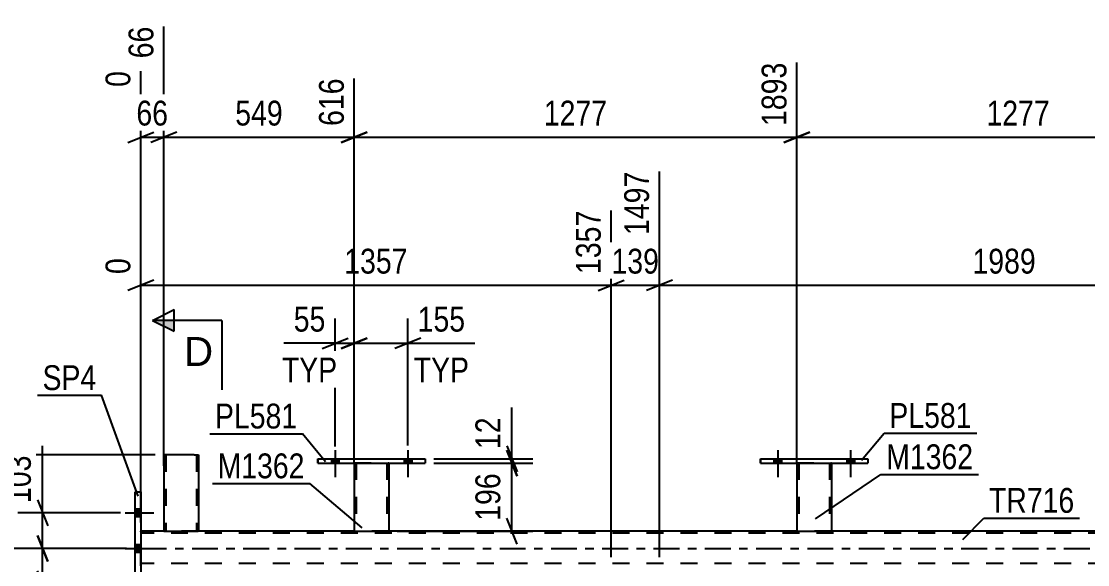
# Model space of a CAD drawing. Header units: millimetres. Extents: x 0 to 841, y 0 to 594.
# Drawn here: x 64.3 to 187.4, y 450.8 to 513.4 of the extents above; entities that cross this region are included whole.
import ezdxf

# ---------------------------------------------------------------- set-up
doc = ezdxf.new("R2010")
doc.units = ezdxf.units.MM
doc.linetypes.add('DXK_LINE_DOT2', pattern=[3.9198, 1.9599, -1.9599])
doc.linetypes.add('DXK_LINE_DOT3', pattern=[5.9187, 2.979, -0.9799, 0.9799, -0.9799])
doc.styles.add('Arial', font='arial.ttf', dxfattribs={"height": 0.2})
doc.styles.add('Arial Narrow', font='ARIALN.TTF', dxfattribs={"height": 0.2})

# ---------------------------------------------------------------- blocks, each defined once
blk = doc.blocks.new('Bolt-247646094-2842 - 2836')
at = {"linetype": 'Continuous'}
for points in [[(78.09, 456.3), (78.09, 457.18), (77.45, 457.18), (77.45, 456.3)], [(78.09, 456.3), (78.09, 457.18), (77.45, 457.18), (77.45, 456.3)], [(78.09, 456.3), (78.09, 457.18), (77.45, 457.18), (77.45, 456.3)], [(78.09, 452.2), (78.09, 453.08), (77.45, 453.08), (77.45, 452.2)], [(78.09, 452.2), (78.09, 453.08), (77.45, 453.08), (77.45, 452.2)], [(78.09, 448.1), (78.09, 448.98), (77.45, 448.98), (77.45, 448.1)], [(78.09, 448.1), (78.09, 448.98), (77.45, 448.98), (77.45, 448.1)], [(78.09, 448.1), (78.09, 448.98), (77.45, 448.98), (77.45, 448.1)]]:
    blk.add_hatch(color=1, dxfattribs=at).paths.add_polyline_path(points)
at = {"color": 1, "linetype": 'Continuous'}
for p, q in [((76.29, 456.74), (79.61, 456.74)), ((76.29, 456.74), (79.61, 456.74)), ((76.29, 456.74), (79.61, 456.74)), ((77.45, 457.18), (78.09, 457.18)), ((77.45, 457.18), (78.09, 457.18)), ((77.45, 457.18), (78.09, 457.18)), ((77.45, 456.3), (78.09, 456.3)), ((77.45, 456.3), (78.09, 456.3)), ((77.45, 456.3), (78.09, 456.3)), ((77.45, 453.08), (78.09, 453.08)), ((77.45, 453.08), (78.09, 453.08)), ((76.29, 452.64), (79.61, 452.64)), ((76.29, 452.64), (79.61, 452.64)), ((77.45, 452.2), (78.09, 452.2)), ((77.45, 452.2), (78.09, 452.2)), ((76.29, 448.54), (79.61, 448.54)), ((76.29, 448.54), (79.61, 448.54)), ((76.29, 448.54), (79.61, 448.54)), ((77.45, 448.98), (78.09, 448.98)), ((77.45, 448.98), (78.09, 448.98)), ((77.45, 448.98), (78.09, 448.98)), ((77.45, 448.1), (78.09, 448.1)), ((77.45, 448.1), (78.09, 448.1)), ((77.45, 448.1), (78.09, 448.1))]:
    blk.add_line(p, q, dxfattribs=at)
blk = doc.blocks.new('Part-247646094-7939 - 2836')
at = {"color": 2, "linetype": 'Continuous'}
for p, q in [((98.53, 462.48), (98.53, 462.96)), ((98.53, 462.96), (98.53, 462.96)), ((98.53, 462.96), (110.93, 462.96)), ((110.93, 462.96), (110.93, 462.48)), ((98.53, 462.48), (98.53, 462.48)), ((98.53, 462.48), (110.93, 462.48))]:
    blk.add_line(p, q, dxfattribs=at)
at = {"color": 7, "linetype": 'DXK_LINE_DOT2'}
for p, q in [((98.53, 462.96), (98.53, 462.48)), ((98.53, 462.96), (98.53, 462.96)), ((110.93, 462.96), (110.93, 462.48)), ((98.53, 462.48), (98.53, 462.48))]:
    blk.add_line(p, q, dxfattribs=at)
blk = doc.blocks.new('Part-247646094-2993 - 2836')
at = {"color": 2, "linetype": 'Continuous'}
for p, q in [((80.75, 454.64), (78.09, 454.64)), ((102.73, 454.64), (84.75, 454.64)), ((153.81, 454.64), (106.73, 454.64)), ((204.89, 454.64), (157.81, 454.64))]:
    blk.add_line(p, q, dxfattribs=at)
at = {"color": 7, "linetype": 'DXK_LINE_DOT2'}
for p, q in [((78.09, 450.64), (78.09, 454.64)), ((789.11, 454.4), (78.09, 454.4)), ((84.75, 454.64), (80.75, 454.64)), ((106.73, 454.64), (102.73, 454.64)), ((157.81, 454.64), (153.81, 454.64)), ((789.11, 450.88), (78.09, 450.88))]:
    blk.add_line(p, q, dxfattribs=at)
at = {"color": 7, "linetype": 'DXK_LINE_DOT3'}
blk.add_line((78.09, 452.64), (789.11, 452.64), dxfattribs=at)
blk = doc.blocks.new('Part-247646094-3049 - 2836')
at = {"color": 2, "linetype": 'Continuous'}
for p, q in [((77.45, 446.14), (77.45, 459.14)), ((77.45, 459.14), (78.09, 459.14)), ((78.09, 459.14), (78.09, 446.14)), ((78.09, 446.14), (77.45, 446.14))]:
    blk.add_line(p, q, dxfattribs=at)
blk = doc.blocks.new('Part-247646094-7936 - 2836')
at = {"color": 7, "linetype": 'DXK_LINE_DOT2'}
for p, q in [((153.81, 462.49), (157.81, 462.49)), ((153.81, 462.48), (153.81, 462.49)), ((153.81, 462.49), (153.81, 462.48)), ((154.05, 462.49), (154.05, 454.64)), ((157.57, 462.49), (157.57, 454.64)), ((157.81, 462.49), (157.81, 462.48)), ((157.81, 462.48), (157.81, 462.49)), ((157.55, 454.64), (157.57, 454.64))]:
    blk.add_line(p, q, dxfattribs=at)
at = {"color": 2, "linetype": 'Continuous'}
for p, q in [((153.81, 462.48), (153.81, 454.64)), ((157.81, 462.48), (157.81, 454.64)), ((153.81, 454.64), (157.77, 454.64)), ((157.81, 454.64), (157.77, 454.64))]:
    blk.add_line(p, q, dxfattribs=at)
blk = doc.blocks.new('Part-247646094-7940 - 2836')
at = {"color": 2, "linetype": 'Continuous'}
for p, q in [((80.75, 463.44), (80.75, 454.64)), ((84.27, 463.44), (80.75, 463.44)), ((84.27, 463.44), (84.75, 463.44)), ((84.75, 463.44), (84.75, 454.64)), ((80.75, 454.64), (84.72, 454.64)), ((84.75, 454.64), (84.72, 454.64))]:
    blk.add_line(p, q, dxfattribs=at)
at = {"color": 7, "linetype": 'DXK_LINE_DOT2'}
for p, q in [((80.99, 463.44), (80.99, 454.64)), ((84.36, 463.44), (84.44, 463.44)), ((84.44, 463.44), (84.46, 463.44)), ((84.46, 463.44), (84.49, 463.44)), ((84.49, 463.44), (84.51, 463.44)), ((84.51, 463.44), (84.51, 454.64)), ((84.49, 454.64), (84.51, 454.64))]:
    blk.add_line(p, q, dxfattribs=at)
blk = doc.blocks.new('Part-247646094-7937 - 2836')
at = {"color": 2, "linetype": 'Continuous'}
for p, q in [((149.61, 462.48), (149.61, 462.96)), ((149.61, 462.96), (149.61, 462.96)), ((149.61, 462.96), (162.01, 462.96)), ((162.01, 462.96), (162.01, 462.48)), ((149.61, 462.48), (149.61, 462.48)), ((149.61, 462.48), (162.01, 462.48))]:
    blk.add_line(p, q, dxfattribs=at)
at = {"color": 7, "linetype": 'DXK_LINE_DOT2'}
for p, q in [((149.61, 462.96), (149.61, 462.48)), ((149.61, 462.96), (149.61, 462.96)), ((162.01, 462.96), (162.01, 462.48)), ((149.61, 462.48), (149.61, 462.48))]:
    blk.add_line(p, q, dxfattribs=at)
blk = doc.blocks.new('Part-247646094-7938 - 2836')
at = {"color": 7, "linetype": 'DXK_LINE_DOT2'}
for p, q in [((102.73, 462.49), (106.73, 462.49)), ((102.73, 462.48), (102.73, 462.49)), ((102.73, 462.49), (102.73, 462.48)), ((102.97, 462.49), (102.97, 454.64)), ((106.49, 462.49), (106.49, 454.64)), ((106.73, 462.49), (106.73, 462.48)), ((106.73, 462.48), (106.73, 462.49)), ((106.47, 454.64), (106.49, 454.64))]:
    blk.add_line(p, q, dxfattribs=at)
at = {"color": 2, "linetype": 'Continuous'}
for p, q in [((102.73, 462.48), (102.73, 454.64)), ((106.73, 462.48), (106.73, 454.64)), ((102.73, 454.64), (106.69, 454.64)), ((106.73, 454.64), (106.69, 454.64))]:
    blk.add_line(p, q, dxfattribs=at)
blk = doc.blocks.new('Bolt-247646094-7965 - 2836')
at = {"linetype": 'Continuous'}
for points in [[(151.17, 462.48), (152.05, 462.48), (152.05, 462.96), (151.17, 462.96)], [(159.57, 462.48), (160.45, 462.48), (160.45, 462.96), (159.57, 462.96)]]:
    blk.add_hatch(color=1, dxfattribs=at).paths.add_polyline_path(points)
at = {"color": 1, "linetype": 'Continuous'}
for p, q in [((151.61, 463.96), (151.61, 460.84)), ((160.01, 463.96), (160.01, 460.84)), ((151.17, 462.96), (151.17, 462.48)), ((152.05, 462.96), (152.05, 462.48)), ((159.57, 462.96), (159.57, 462.48)), ((160.45, 462.96), (160.45, 462.48))]:
    blk.add_line(p, q, dxfattribs=at)
blk = doc.blocks.new('Bolt-247646094-7966 - 2836')
at = {"linetype": 'Continuous'}
for points in [[(151.17, 462.48), (152.05, 462.48), (152.05, 462.96), (151.17, 462.96)], [(159.57, 462.48), (160.45, 462.48), (160.45, 462.96), (159.57, 462.96)]]:
    blk.add_hatch(color=1, dxfattribs=at).paths.add_polyline_path(points)
at = {"color": 1, "linetype": 'Continuous'}
for p, q in [((151.61, 463.96), (151.61, 460.84)), ((160.01, 463.96), (160.01, 460.84)), ((151.17, 462.96), (151.17, 462.48)), ((152.05, 462.96), (152.05, 462.48)), ((159.57, 462.96), (159.57, 462.48)), ((160.45, 462.96), (160.45, 462.48))]:
    blk.add_line(p, q, dxfattribs=at)
blk = doc.blocks.new('Bolt-247646094-7967 - 2836')
at = {"linetype": 'Continuous'}
for points in [[(100.09, 462.48), (100.97, 462.48), (100.97, 462.96), (100.09, 462.96)], [(108.49, 462.48), (109.37, 462.48), (109.37, 462.96), (108.49, 462.96)]]:
    blk.add_hatch(color=1, dxfattribs=at).paths.add_polyline_path(points)
at = {"color": 1, "linetype": 'Continuous'}
for p, q in [((100.53, 463.96), (100.53, 460.84)), ((108.93, 463.96), (108.93, 460.84)), ((100.09, 462.96), (100.09, 462.48)), ((100.97, 462.96), (100.97, 462.48)), ((108.49, 462.96), (108.49, 462.48)), ((109.37, 462.96), (109.37, 462.48))]:
    blk.add_line(p, q, dxfattribs=at)
blk = doc.blocks.new('Bolt-247646094-7968 - 2836')
at = {"linetype": 'Continuous'}
for points in [[(100.09, 462.48), (100.97, 462.48), (100.97, 462.96), (100.09, 462.96)], [(108.49, 462.48), (109.37, 462.48), (109.37, 462.96), (108.49, 462.96)]]:
    blk.add_hatch(color=1, dxfattribs=at).paths.add_polyline_path(points)
at = {"color": 1, "linetype": 'Continuous'}
for p, q in [((100.53, 463.96), (100.53, 460.84)), ((108.93, 463.96), (108.93, 460.84)), ((100.09, 462.96), (100.09, 462.48)), ((100.97, 462.96), (100.97, 462.48)), ((108.49, 462.96), (108.49, 462.48)), ((109.37, 462.96), (109.37, 462.48))]:
    blk.add_line(p, q, dxfattribs=at)
blk = doc.blocks.new('StraightDimension-247646094-22502 - 2836')
at = {"color": 7, "linetype": 'Continuous'}
for p, q in [((132.38, 451.64), (132.38, 491.58)), ((78.09, 455.64), (78.09, 486.09)), ((79.59, 483.57), (76.59, 482.37)), ((78.09, 482.97), (132.38, 482.97)), ((130.88, 482.37), (133.88, 483.57))]:
    blk.add_line(p, q, dxfattribs=at)
at = {"color": 0}
blk.add_wipeout([(109.49, 483.72), (109.49, 487.92), (100.98, 487.92), (100.98, 483.72)], dxfattribs=at)
at = {"color": 3, "style": 'Arial Narrow'}
blk.add_text('1357', height=2.863, dxfattribs=at).set_placement((101.58, 484.32))
at = {"color": 0, "linetype": 'Continuous'}
for points in [[(131.78, 492.18), (127.58, 492.18), (127.58, 483.67), (131.78, 483.67)], [(77.49, 486.69), (73.29, 486.69), (73.29, 483.67), (77.49, 483.67)]]:
    blk.add_wipeout(points, dxfattribs=at)
at = {"color": 3, "linetype": 'Continuous', "style": 'Arial Narrow'}
for s, height, p in [('1357', 2.863, (131.18, 484.27)), ('0', 2.86, (76.89, 484.27))]:
    blk.add_text(s, height=height, rotation=90.0002, dxfattribs=at).set_placement(p)
blk = doc.blocks.new('StraightDimension-247646094-18645 - 2836')
at = {"color": 7, "linetype": 'Continuous'}
for p, q in [((120.33, 463.98), (121.53, 460.98)), ((111.93, 462.48), (123.33, 462.48)), ((120.93, 454.64), (120.93, 462.48)), ((121.53, 453.14), (120.33, 456.14)), ((107.69, 454.64), (123.33, 454.64))]:
    blk.add_line(p, q, dxfattribs=at)
at = {"color": 0}
blk.add_wipeout([(120.18, 461.91), (115.98, 461.91), (115.98, 455.22), (120.18, 455.22)], dxfattribs=at)
at = {"color": 3, "style": 'Arial Narrow'}
blk.add_text('196', height=2.863, rotation=90.0002, dxfattribs=at).set_placement((119.58, 455.82))
blk = doc.blocks.new('StraightDimension-247646094-25758 - 2836')
at = {"color": 7, "linetype": 'Continuous'}
blk.add_line((79.75, 463.44), (21.9, 463.44), dxfattribs=at)
blk = doc.blocks.new('StraightDimension-247646094-20007 - 2836')
at = {"color": 7, "linetype": 'Continuous'}
for p, q in [((153.81, 462.43), (153.81, 508.66)), ((204.89, 462.43), (204.89, 508.66)), ((155.31, 500.64), (152.31, 499.44)), ((153.81, 500.04), (204.89, 500.04)), ((203.39, 499.44), (206.39, 500.64))]:
    blk.add_line(p, q, dxfattribs=at)
at = {"color": 0}
blk.add_wipeout([(183.61, 500.79), (183.61, 504.99), (175.09, 504.99), (175.09, 500.79)], dxfattribs=at)
at = {"color": 3, "style": 'Arial Narrow'}
blk.add_text('1277', height=2.863, dxfattribs=at).set_placement((175.69, 501.39))
at = {"color": 0, "linetype": 'Continuous'}
blk.add_wipeout([(204.29, 509.26), (200.09, 509.26), (200.09, 500.74), (204.29, 500.74)], dxfattribs=at)
at = {"color": 3, "linetype": 'Continuous', "style": 'Arial Narrow'}
blk.add_text('3170', height=2.863, rotation=90.0002, dxfattribs=at).set_placement((203.69, 501.34))
blk = doc.blocks.new('StraightDimension-247646094-20009 - 2836')
at = {"color": 7, "linetype": 'Continuous'}
for p, q in [((80.75, 462.16), (80.75, 512.8)), ((102.73, 462.43), (102.73, 506.83)), ((82.25, 500.64), (79.25, 499.44)), ((80.75, 500.04), (102.73, 500.04)), ((101.23, 499.44), (104.23, 500.64))]:
    blk.add_line(p, q, dxfattribs=at)
at = {"color": 0}
blk.add_wipeout([(95.08, 500.79), (95.08, 504.99), (88.4, 504.99), (88.4, 500.79)], dxfattribs=at)
at = {"color": 3, "style": 'Arial Narrow'}
blk.add_text('549', height=2.863, dxfattribs=at).set_placement((89, 501.39))
at = {"color": 0, "linetype": 'Continuous'}
blk.add_wipeout([(102.13, 507.43), (97.93, 507.43), (97.93, 500.74), (102.13, 500.74)], dxfattribs=at)
at = {"color": 3, "linetype": 'Continuous', "style": 'Arial Narrow'}
blk.add_text('616', height=2.863, rotation=90.0002, dxfattribs=at).set_placement((101.53, 501.34))
blk = doc.blocks.new('StraightDimension-247646094-3193 - 2836')
at = {"color": 7, "linetype": 'Continuous'}
for p, q in [((32.94, 451.14), (31.74, 454.14)), ((76.45, 452.64), (29.49, 452.64)), ((32.34, 326.78), (32.34, 452.64)), ((31.74, 328.28), (32.94, 325.28)), ((57.7, 326.78), (29.49, 326.78))]:
    blk.add_line(p, q, dxfattribs=at)
at = {"color": 0}
blk.add_wipeout([(31.59, 393.97), (27.39, 393.97), (27.39, 385.46), (31.59, 385.46)], dxfattribs=at)
at = {"color": 3, "style": 'Arial Narrow'}
blk.add_text('3147', height=2.863, rotation=90.0002, dxfattribs=at).set_placement((30.99, 386.06))
blk = doc.blocks.new('StraightDimension-247646094-18630 - 2836')
at = {"color": 7, "linetype": 'Continuous'}
for p, q in [((100.53, 464.39), (100.53, 479.13)), ((102.73, 463.48), (102.73, 479.13)), ((100.53, 476.28), (94.62, 476.28)), ((100.53, 476.28), (94.62, 476.28)), ((99.03, 475.68), (102.03, 476.88)), ((100.53, 476.28), (102.73, 476.28)), ((104.23, 476.88), (101.23, 475.68))]:
    blk.add_line(p, q, dxfattribs=at)
at = {"color": 0}
blk.add_wipeout([(100, 477.03), (100, 481.23), (95.15, 481.23), (95.15, 477.03)], dxfattribs=at)
at = {"color": 0, "linetype": 'Continuous'}
blk.add_wipeout([(101.37, 471.18), (101.37, 475.38), (93.78, 475.38), (93.78, 471.18)], dxfattribs=at)
at = {"color": 3, "style": 'Arial Narrow'}
blk.add_text('55', height=2.863, dxfattribs=at).set_placement((95.75, 477.63))
at = {"color": 3, "linetype": 'Continuous', "style": 'Arial Narrow'}
blk.add_text('TYP', height=2.863, dxfattribs=at).set_placement((94.38, 471.78))
blk = doc.blocks.new('StraightDimension-247646094-20010 - 2836')
at = {"color": 7, "linetype": 'Continuous'}
for p, q in [((80.75, 462.16), (80.75, 512.8)), ((78.09, 455.64), (78.09, 507.67)), ((76.59, 499.44), (79.59, 500.64)), ((78.09, 500.04), (80.75, 500.04)), ((82.25, 500.64), (79.25, 499.44))]:
    blk.add_line(p, q, dxfattribs=at)
at = {"color": 0, "linetype": 'Continuous'}
blk.add_wipeout([(80.15, 513.4), (75.95, 513.4), (75.95, 508.54), (80.15, 508.54)], dxfattribs=at)
at = {"color": 0}
blk.add_wipeout([(81.85, 500.79), (81.85, 504.99), (76.99, 504.99), (76.99, 500.79)], dxfattribs=at)
at = {"color": 3, "linetype": 'Continuous', "style": 'Arial Narrow'}
blk.add_text('66', height=2.863, rotation=90.0002, dxfattribs=at).set_placement((79.55, 509.14))
at = {"color": 3, "style": 'Arial Narrow'}
blk.add_text('66', height=2.863, dxfattribs=at).set_placement((77.59, 501.39))
at = {"color": 0, "linetype": 'Continuous'}
blk.add_wipeout([(77.49, 508.27), (73.29, 508.27), (73.29, 505.24), (77.49, 505.24)], dxfattribs=at)
at = {"color": 3, "linetype": 'Continuous', "style": 'Arial Narrow'}
blk.add_text('0', height=2.86, rotation=90.0002, dxfattribs=at).set_placement((76.89, 505.84))
blk = doc.blocks.new('StraightDimension-247646094-20008 - 2836')
at = {"color": 7, "linetype": 'Continuous'}
for p, q in [((153.81, 462.43), (153.81, 508.66)), ((102.73, 462.43), (102.73, 506.83)), ((104.23, 500.64), (101.23, 499.44)), ((102.73, 500.04), (153.81, 500.04)), ((152.31, 499.44), (155.31, 500.64))]:
    blk.add_line(p, q, dxfattribs=at)
at = {"color": 0}
blk.add_wipeout([(132.52, 500.79), (132.52, 504.99), (124.01, 504.99), (124.01, 500.79)], dxfattribs=at)
at = {"color": 3, "style": 'Arial Narrow'}
blk.add_text('1277', height=2.863, dxfattribs=at).set_placement((124.61, 501.39))
at = {"color": 0, "linetype": 'Continuous'}
blk.add_wipeout([(153.21, 509.26), (149.01, 509.26), (149.01, 500.74), (153.21, 500.74)], dxfattribs=at)
at = {"color": 3, "linetype": 'Continuous', "style": 'Arial Narrow'}
blk.add_text('1893', height=2.863, rotation=90.0002, dxfattribs=at).set_placement((152.61, 501.34))
blk = doc.blocks.new('StraightDimension-247646094-22501 - 2836')
at = {"color": 7, "linetype": 'Continuous'}
for p, q in [((137.95, 451.64), (137.95, 496.08)), ((132.38, 451.64), (132.38, 491.58)), ((130.88, 482.37), (133.88, 483.57)), ((132.38, 482.97), (137.95, 482.97)), ((139.45, 483.57), (136.45, 482.37))]:
    blk.add_line(p, q, dxfattribs=at)
at = {"color": 0}
blk.add_wipeout([(138.51, 483.72), (138.51, 487.92), (131.82, 487.92), (131.82, 483.72)], dxfattribs=at)
at = {"color": 3, "style": 'Arial Narrow'}
blk.add_text('139', height=2.863, dxfattribs=at).set_placement((132.42, 484.32))
at = {"color": 0, "linetype": 'Continuous'}
blk.add_wipeout([(137.35, 496.68), (133.15, 496.68), (133.15, 488.17), (137.35, 488.17)], dxfattribs=at)
at = {"color": 3, "linetype": 'Continuous', "style": 'Arial Narrow'}
blk.add_text('1497', height=2.863, rotation=90.0002, dxfattribs=at).set_placement((136.75, 488.77))
blk = doc.blocks.new('StraightDimension-247646094-18644 - 2836')
at = {"color": 7, "linetype": 'Continuous'}
for p, q in [((120.93, 462.96), (120.93, 468.87)), ((120.93, 462.96), (120.93, 468.87)), ((120.33, 464.46), (121.53, 461.46)), ((121.53, 460.98), (120.33, 463.98)), ((111.93, 462.96), (123.33, 462.96)), ((120.93, 462.48), (120.93, 462.96)), ((111.93, 462.48), (123.33, 462.48))]:
    blk.add_line(p, q, dxfattribs=at)
at = {"color": 0}
blk.add_wipeout([(120.18, 468.35), (115.98, 468.35), (115.98, 463.49), (120.18, 463.49)], dxfattribs=at)
at = {"color": 3, "style": 'Arial Narrow'}
blk.add_text('12', height=2.863, rotation=90.0002, dxfattribs=at).set_placement((119.58, 464.09))
blk = doc.blocks.new('StraightDimension-247646094-18629 - 2836')
at = {"color": 7, "linetype": 'Continuous'}
for p, q in [((102.73, 463.48), (102.73, 479.13)), ((108.93, 464.49), (108.93, 479.13)), ((101.23, 475.68), (104.23, 476.88)), ((102.73, 476.28), (108.93, 476.28)), ((110.43, 476.88), (107.43, 475.68)), ((108.93, 476.28), (116.66, 476.28)), ((108.93, 476.28), (116.66, 476.28))]:
    blk.add_line(p, q, dxfattribs=at)
at = {"color": 0}
blk.add_wipeout([(116.14, 477.03), (116.14, 481.23), (109.45, 481.23), (109.45, 477.03)], dxfattribs=at)
at = {"color": 0, "linetype": 'Continuous'}
blk.add_wipeout([(116.59, 471.18), (116.59, 475.38), (109, 475.38), (109, 471.18)], dxfattribs=at)
at = {"color": 3, "style": 'Arial Narrow'}
blk.add_text('155', height=2.863, dxfattribs=at).set_placement((110.05, 477.63))
at = {"color": 3, "linetype": 'Continuous', "style": 'Arial Narrow'}
blk.add_text('TYP', height=2.863, dxfattribs=at).set_placement((109.6, 471.78))
blk = doc.blocks.new('StraightDimension-247646094-22500 - 2836')
at = {"color": 7, "linetype": 'Continuous'}
for p, q in [((137.95, 451.64), (137.95, 496.08)), ((217.51, 451.64), (217.51, 491.58)), ((139.45, 483.57), (136.45, 482.37)), ((137.95, 482.97), (217.51, 482.97)), ((216.01, 482.37), (219.01, 483.57))]:
    blk.add_line(p, q, dxfattribs=at)
at = {"color": 0}
blk.add_wipeout([(181.99, 483.72), (181.99, 487.92), (173.48, 487.92), (173.48, 483.72)], dxfattribs=at)
at = {"color": 3, "style": 'Arial Narrow'}
blk.add_text('1989', height=2.863, dxfattribs=at).set_placement((174.08, 484.32))
at = {"color": 0, "linetype": 'Continuous'}
blk.add_wipeout([(216.91, 492.18), (212.71, 492.18), (212.71, 483.67), (216.91, 483.67)], dxfattribs=at)
at = {"color": 3, "linetype": 'Continuous', "style": 'Arial Narrow'}
blk.add_text('3485', height=2.863, rotation=90.0002, dxfattribs=at).set_placement((216.31, 484.27))
blk = doc.blocks.new('StraightDimension-247646094-25731 - 2836')
at = {"color": 7, "linetype": 'Continuous'}
for p, q in [((66.76, 456.74), (66.76, 464.48)), ((66.76, 456.74), (66.76, 464.48)), ((66.16, 458.24), (67.36, 455.24)), ((75.76, 456.74), (63.91, 456.74)), ((66.76, 452.64), (66.76, 456.74)), ((67.36, 451.14), (66.16, 454.14)), ((76.06, 452.64), (63.91, 452.64))]:
    blk.add_line(p, q, dxfattribs=at)
at = {"color": 0}
blk.add_wipeout([(66.01, 463.95), (61.81, 463.95), (61.81, 457.27), (66.01, 457.27)], dxfattribs=at)
at = {"color": 3, "style": 'Arial Narrow'}
blk.add_text('103', height=2.863, rotation=90.0002, dxfattribs=at).set_placement((65.41, 457.87))
blk = doc.blocks.new('StraightDimension-247646094-25732 - 2836')
at = {"color": 7, "linetype": 'Continuous'}
for p, q in [((66.16, 454.14), (67.36, 451.14)), ((76.06, 452.64), (63.91, 452.64)), ((66.76, 448.54), (66.76, 452.64)), ((67.36, 447.04), (66.16, 450.04)), ((75.82, 448.54), (63.91, 448.54)), ((66.76, 448.54), (66.76, 440.81)), ((66.76, 448.54), (66.76, 440.81))]:
    blk.add_line(p, q, dxfattribs=at)
at = {"color": 0}
blk.add_wipeout([(66.01, 448.02), (61.81, 448.02), (61.81, 441.33), (66.01, 441.33)], dxfattribs=at)
at = {"color": 3, "style": 'Arial Narrow'}
blk.add_text('102', height=2.863, rotation=90.0002, dxfattribs=at).set_placement((65.41, 441.93))
blk = doc.blocks.new('Mark-247646094-2989 - 2836')
at = {"color": 0}
blk.add_wipeout([(185.84, 456.74), (185.84, 459.74), (175.98, 459.74), (175.98, 456.74)], dxfattribs=at)
blk.add_wipeout([(185.84, 456.74), (185.84, 459.74), (175.98, 459.74), (175.98, 456.74)], dxfattribs=at)
at = {"color": 30, "linetype": 'Continuous'}
for p, q in [((172.98, 453.66), (175.38, 456.14)), ((175.38, 456.14), (186.44, 456.14))]:
    blk.add_line(p, q, dxfattribs=at)
at = {"color": 3, "style": 'Arial Narrow'}
blk.add_text('TR716', height=2.863, dxfattribs=at).set_placement((175.98, 456.74))
blk = doc.blocks.new('Mark-247646094-3045 - 2836')
at = {"color": 0}
blk.add_wipeout([(72.98, 470.89), (72.98, 473.89), (66.76, 473.89), (66.76, 470.89)], dxfattribs=at)
blk.add_wipeout([(72.98, 470.89), (72.98, 473.89), (66.76, 473.89), (66.76, 470.89)], dxfattribs=at)
at = {"color": 30, "linetype": 'Continuous'}
for p in [(66.16, 470.29), (77.81, 458.64)]:
    blk.add_line(p, (73.58, 470.29), dxfattribs=at)
at = {"color": 3, "style": 'Arial Narrow'}
blk.add_text('SP4', height=2.863, dxfattribs=at).set_placement((66.76, 470.89))
blk = doc.blocks.new('SectionMark-247646094-4056 - 2836')
at = {"linetype": 'Continuous'}
for points in [[(81.95, 478.92), (81.95, 477.67), (79.45, 478.92)], [(81.95, 436.71), (81.95, 435.46), (79.45, 435.46)]]:
    blk.add_hatch(color=6, dxfattribs=at).paths.add_polyline_path(points)
at = {"color": 6, "linetype": 'Continuous'}
for p, q in [((79.45, 478.92), (81.95, 480.17)), ((81.95, 477.67), (81.95, 480.17)), ((87.45, 478.92), (79.45, 478.92)), ((79.45, 478.92), (81.95, 477.67)), ((87.45, 478.92), (87.45, 470.92)), ((87.45, 435.46), (87.45, 443.46)), ((79.45, 435.46), (81.95, 436.71)), ((81.95, 436.71), (81.95, 434.21)), ((87.45, 435.46), (79.45, 435.46)), ((81.95, 434.21), (79.45, 435.46))]:
    blk.add_line(p, q, dxfattribs=at)
at = {"color": 0, "linetype": 'Continuous'}
for points in [[(86.45, 473.67), (86.45, 477.17), (83.08, 477.17), (83.08, 473.67)], [(86.45, 437.21), (86.45, 440.71), (83.08, 440.71), (83.08, 437.21)]]:
    blk.add_wipeout(points, dxfattribs=at)
at = {"color": 3, "linetype": 'Continuous', "style": 'Arial'}
for p in [(83.08, 473.67), (83.08, 437.21)]:
    blk.add_text('D', height=3.34, dxfattribs=at).set_placement(p)
blk = doc.blocks.new('Mark-247646094-18288 - 2836')
at = {"color": 0}
blk.add_wipeout([(174.17, 461.77), (174.17, 464.77), (164.12, 464.77), (164.12, 461.77)], dxfattribs=at)
blk.add_wipeout([(174.17, 461.77), (174.17, 464.77), (164.12, 464.77), (164.12, 461.77)], dxfattribs=at)
at = {"color": 30, "linetype": 'Continuous'}
for p, q in [((155.98, 456.03), (163.52, 461.17)), ((163.52, 461.17), (174.77, 461.17))]:
    blk.add_line(p, q, dxfattribs=at)
at = {"color": 3, "style": 'Arial Narrow'}
blk.add_text('M1362', height=2.863, dxfattribs=at).set_placement((164.12, 461.77))
blk = doc.blocks.new('Mark-247646094-18291 - 2836')
at = {"color": 0}
blk.add_wipeout([(173.99, 466.53), (173.99, 469.53), (164.49, 469.53), (164.49, 466.53)], dxfattribs=at)
blk.add_wipeout([(173.99, 466.53), (173.99, 469.53), (164.49, 469.53), (164.49, 466.53)], dxfattribs=at)
at = {"color": 30, "linetype": 'Continuous'}
for p, q in [((161.29, 462.82), (163.89, 465.93)), ((163.89, 465.93), (174.59, 465.93))]:
    blk.add_line(p, q, dxfattribs=at)
at = {"color": 3, "style": 'Arial Narrow'}
blk.add_text('PL581', height=2.863, dxfattribs=at).set_placement((164.49, 466.53))
blk = doc.blocks.new('Mark-247646094-18294 - 2836')
at = {"color": 0}
blk.add_wipeout([(97.01, 460.72), (97.01, 463.72), (86.96, 463.72), (86.96, 460.72)], dxfattribs=at)
blk.add_wipeout([(97.01, 460.72), (97.01, 463.72), (86.96, 463.72), (86.96, 460.72)], dxfattribs=at)
at = {"color": 30, "linetype": 'Continuous'}
for p in [(86.36, 460.12), (103.66, 455.01)]:
    blk.add_line(p, (97.61, 460.12), dxfattribs=at)
at = {"color": 3, "style": 'Arial Narrow'}
blk.add_text('M1362', height=2.863, dxfattribs=at).set_placement((86.96, 460.72))
blk = doc.blocks.new('Mark-247646094-18297 - 2836')
at = {"color": 0}
blk.add_wipeout([(96.16, 466.46), (96.16, 469.46), (86.66, 469.46), (86.66, 466.46)], dxfattribs=at)
blk.add_wipeout([(96.16, 466.46), (96.16, 469.46), (86.66, 469.46), (86.66, 466.46)], dxfattribs=at)
at = {"color": 30, "linetype": 'Continuous'}
for p in [(86.06, 465.86), (99.43, 462.63)]:
    blk.add_line(p, (96.76, 465.86), dxfattribs=at)
at = {"color": 3, "style": 'Arial Narrow'}
blk.add_text('PL581', height=2.863, dxfattribs=at).set_placement((86.66, 466.46))

msp = doc.modelspace()

# ---------------------------------------------------------------- block references
for name in ['Bolt-247646094-7967 - 2836', 'Bolt-247646094-7968 - 2836', 'Bolt-247646094-7965 - 2836', 'Bolt-247646094-7966 - 2836', 'Part-247646094-7940 - 2836', 'Part-247646094-7939 - 2836', 'Part-247646094-7937 - 2836', 'Part-247646094-7938 - 2836', 'Part-247646094-7936 - 2836', 'Part-247646094-3049 - 2836', 'Bolt-247646094-2842 - 2836', 'Part-247646094-2993 - 2836']:
    msp.add_blockref(name, (0, 0))

# ---------------------------------------------------------------- next in the draw order: block references
msp.add_blockref('StraightDimension-247646094-22502 - 2836', (0, 0))

# ---------------------------------------------------------------- next in the draw order: block references
msp.add_blockref('StraightDimension-247646094-18645 - 2836', (0, 0))

# ---------------------------------------------------------------- next in the draw order: block references
msp.add_blockref('StraightDimension-247646094-25758 - 2836', (0, 0))

# ---------------------------------------------------------------- next in the draw order: block references
for name in ['StraightDimension-247646094-20009 - 2836', 'StraightDimension-247646094-20007 - 2836', 'StraightDimension-247646094-3193 - 2836']:
    msp.add_blockref(name, (0, 0))

# ---------------------------------------------------------------- next in the draw order: block references
for name in ['StraightDimension-247646094-20010 - 2836', 'StraightDimension-247646094-18630 - 2836']:
    msp.add_blockref(name, (0, 0))

# ---------------------------------------------------------------- next in the draw order: block references
for name in ['StraightDimension-247646094-20008 - 2836', 'SectionMark-247646094-4056 - 2836', 'StraightDimension-247646094-25731 - 2836']:
    msp.add_blockref(name, (0, 0))

# ---------------------------------------------------------------- next in the draw order: block references
for name in ['StraightDimension-247646094-22501 - 2836', 'Mark-247646094-3045 - 2836', 'StraightDimension-247646094-18644 - 2836', 'StraightDimension-247646094-25732 - 2836']:
    msp.add_blockref(name, (0, 0))

# ---------------------------------------------------------------- next in the draw order: block references
for name in ['StraightDimension-247646094-22500 - 2836', 'StraightDimension-247646094-18629 - 2836']:
    msp.add_blockref(name, (0, 0))

# ---------------------------------------------------------------- next in the draw order: block references
for name in ['Mark-247646094-18294 - 2836', 'Mark-247646094-2989 - 2836']:
    msp.add_blockref(name, (0, 0))

# ---------------------------------------------------------------- next in the draw order: block references
for name in ['Mark-247646094-18297 - 2836', 'Mark-247646094-18288 - 2836']:
    msp.add_blockref(name, (0, 0))

# ---------------------------------------------------------------- next in the draw order: block references
msp.add_blockref('Mark-247646094-18291 - 2836', (0, 0))

doc.saveas('drawing.dxf')
